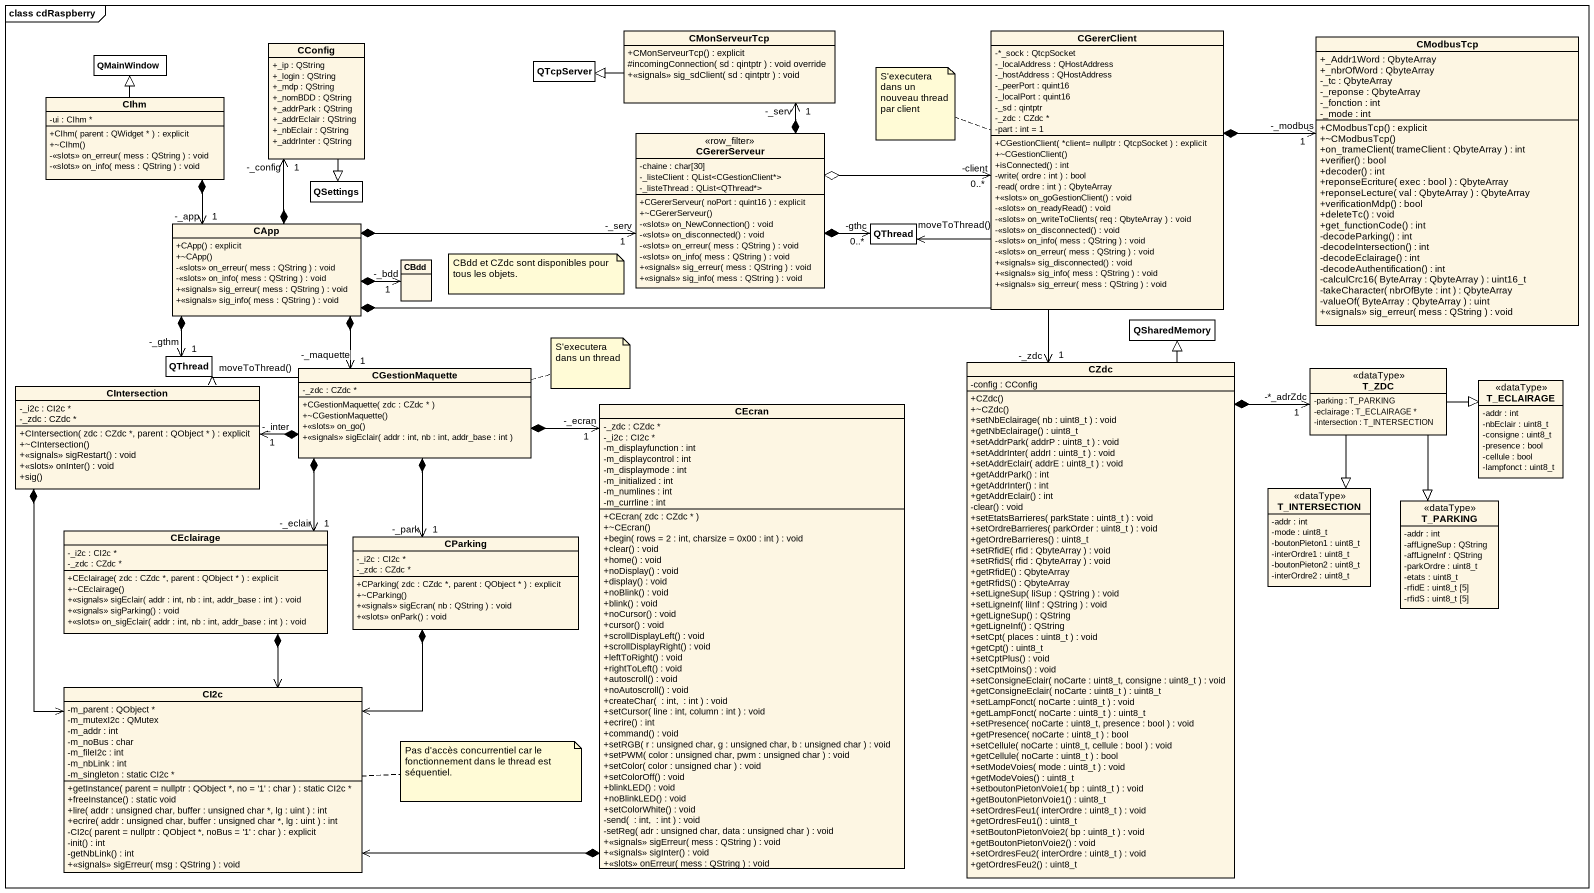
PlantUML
@startuml
mainframe class cdRaspberry
hide circle
hide empty members
skinparam classAttributeIconSize 0
class CMonServeurTcp {
  +CMonServeurTcp() : explicit
  #incomingConnection( sd : qintptr ) : void override
  +<<signals>> sig_sdClient( sd : qintptr ) : void
}
class CGererClient {
  -*_sock : QtcpSocket
  -_localAddress : QHostAddress
  -_hostAddress : QHostAddress
  -_peerPort : quint16
  -_localPort : quint16
  -_sd : qintptr
  -_zdc : CZdc *
  -part : int = 1
  +CGestionClient( *client= nullptr : QtcpSocket ) : explicit
  +~CGestionClient()
  +isConnected() : int
  -write( ordre : int ) : bool
  -read( ordre : int ) : QbyteArray
  +<<slots>> on_goGestionClient() : void
  -<<slots>> on_readyRead() : void
  -<<slots>> on_writeToClients( req : QbyteArray ) : void
  -<<slots>> on_disconnected() : void
  -<<slots>> on_info( mess : QString ) : void
  -<<slots>> on_erreur( mess : QString ) : void
  +<<signals>> sig_disconnected() : void
  +<<signals>> sig_info( mess : QString ) : void
  +<<signals>> sig_erreur( mess : QString ) : void
}
class CModbusTcp {
  +_Addr1Word : QbyteArray
  +_nbrOfWord : QbyteArray
  -_tc : QbyteArray
  -_reponse : QbyteArray
  -_fonction : int
  -_mode : int
  +CModbusTcp() : explicit
  +~CModbusTcp()
  +on_trameClient( trameClient : QbyteArray ) : int
  +verifier() : bool
  +decoder() : int
  +reponseEcriture( exec : bool ) : QbyteArray
  +reponseLecture( val : QbyteArray ) : QbyteArray
  +verificationMdp() : bool
  +deleteTc() : void
  +get_functionCode() : int
  -decodeParking() : int
  -decodeIntersection() : int
  -decodeEclairage() : int
  -decodeAuthentification() : int
  -calculCrc16( ByteArray : QbyteArray ) : uint16_t
  -takeCharacter( nbrOfByte : int ) : QbyteArray
  -valueOf( ByteArray : QbyteArray ) : uint
  +<<signals>> sig_erreur( mess : QString ) : void
}
class QMainWindow #FFFFFF
class CConfig {
  +_ip : QString
  +_login : QString
  +_mdp : QString
  +_nomBDD : QString
  +_addrPark : QString
  +_addrEclair : QString
  +_nbEclair : QString
  +_addrInter : QString
}
class QTcpServer #FFFFFF
class CIhm {
  -ui : CIhm *
  +CIhm( parent : QWidget * ) : explicit
  +~CIhm()
  -<<slots>> on_erreur( mess : QString ) : void
  -<<slots>> on_info( mess : QString ) : void
}
class CGererServeur <<row_filter>> {
  -chaine : char[30]
  -_listeClient : QList<CGestionClient*>
  -_listeThread : QList<QThread*>
  +CGererServeur( noPort : quint16 ) : explicit
  +~CGererServeur()
  -<<slots>> on_NewConnection() : void
  -<<slots>> on_disconnected() : void
  -<<slots>> on_erreur( mess : QString ) : void
  -<<slots>> on_info( mess : QString ) : void
  +<<signals>> sig_erreur( mess : QString ) : void
  +<<signals>> sig_info( mess : QString ) : void
}
class QSettings #FFFFFF
class CApp {
  +CApp() : explicit
  +~CApp()
  -<<slots>> on_erreur( mess : QString ) : void
  -<<slots>> on_info( mess : QString ) : void
  +<<signals>> sig_erreur( mess : QString ) : void
  +<<signals>> sig_info( mess : QString ) : void
}
class QThread #FFFFFF
class CBdd
class QSharedMemory #FFFFFF
class CIntersection {
  -_i2c : CI2c *
  -_zdc : CZdc *
  +CIntersection( zdc : CZdc *, parent : QObject * ) : explicit
  +~CIntersection()
  +<<signals>> sigRestart() : void
  +<<slots>> onInter() : void
  +sig()
}
class "QThread" as QThread_2 #FFFFFF
class CGestionMaquette {
  -_zdc : CZdc *
  +CGestionMaquette( zdc : CZdc * )
  +~CGestionMaquette()
  +<<slots>> on_go()
  +<<signals>> sigEclair( addr : int, nb : int, addr_base : int )
}
class CZdc {
  -config : CConfig
  +CZdc()
  +~CZdc()
  +setNbEclairage( nb : uint8_t ) : void
  +getNbEclairage() : uint8_t
  +setAddrPark( addrP : uint8_t ) : void
  +setAddrInter( addrI : uint8_t ) : void
  +setAddrEclair( addrE : uint8_t ) : void
  +getAddrPark() : int
  +getAddrInter() : int
  +getAddrEclair() : int
  -clear() : void
  +setEtatsBarrieres( parkState : uint8_t ) : void
  +setOrdreBarrieres( parkOrder : uint8_t ) : void
  +getOrdreBarrieres() : uint8_t
  +setRfidE( rfid : QbyteArray ) : void
  +setRfidS( rfid : QbyteArray ) : void
  +getRfidE() : QbyteArray
  +getRfidS() : QbyteArray
  +setLigneSup( liSup : QString ) : void
  +setLigneInf( liInf : QString ) : void
  +getLigneSup() : QString
  +getLigneInf() : QString
  +setCpt( places : uint8_t ) : void
  +getCpt() : uint8_t
  +setCptPlus() : void
  +setCptMoins() : void
  +setConsigneEclair( noCarte : uint8_t, consigne : uint8_t ) : void
  +getConsigneEclair( noCarte : uint8_t ) : uint8_t
  +setLampFonct( noCarte : uint8_t ) : void
  +getLampFonct( noCarte : uint8_t ) : uint8_t
  +setPresence( noCarte : uint8_t, presence : bool ) : void
  +getPresence( noCarte : uint8_t ) : bool
  +setCellule( noCarte : uint8_t, cellule : bool ) : void
  +getCellule( noCarte : uint8_t ) : bool
  +setModeVoies( mode : uint8_t ) : void
  +getModeVoies() : uint8_t
  +setboutonPietonVoie1( bp : uint8_t ) : void
  +getBoutonPietonVoie1() : uint8_t
  +setOrdresFeu1( interOrdre : uint8_t ) : void
  +getOrdresFeu1() : uint8_t
  +setBoutonPietonVoie2( bp : uint8_t ) : void
  +getBoutonPietonVoie2() : void
  +setOrdresFeu2( interOrdre : uint8_t ) : void
  +getOrdresFeu2() : uint8_t
}
class T_ZDC <<dataType>> {
  -parking : T_PARKING
  -eclairage : T_ECLAIRAGE *
  -intersection : T_INTERSECTION
}
class T_ECLAIRAGE <<dataType>> {
  -addr : int
  -nbEclair : uint8_t
  -consigne : uint8_t
  -presence : bool
  -cellule : bool
  -lampfonct : uint8_t
}
class CEcran {
  -_zdc : CZdc *
  -_i2c : CI2c *
  -m_displayfunction : int
  -m_displaycontrol : int
  -m_displaymode : int
  -m_initialized : int
  -m_numlines : int
  -m_currline : int
  +CEcran( zdc : CZdc * )
  +~CEcran()
  +begin( rows = 2 : int, charsize = 0x00 : int ) : void
  +clear() : void
  +home() : void
  +noDisplay() : void
  +display() : void
  +noBlink() : void
  +blink() : void
  +noCursor() : void
  +cursor() : void
  +scrollDisplayLeft() : void
  +scrollDisplayRight() : void
  +leftToRight() : void
  +rightToLeft() : void
  +autoscroll() : void
  +noAutoscroll() : void
  +createChar(  : int,  : int ) : void
  +setCursor( line : int, column : int ) : void
  +ecrire() : int
  +command() : void
  +setRGB( r : unsigned char, g : unsigned char, b : unsigned char ) : void
  +setPWM( color : unsigned char, pwm : unsigned char ) : void
  +setColor( color : unsigned char ) : void
  +setColorOff() : void
  +blinkLED() : void
  +noBlinkLED() : void
  +setColorWhite() : void
  -send(  : int,  : int ) : void
  -setReg( adr : unsigned char, data : unsigned char ) : void
  +<<signals>> sigErreur( mess : QString ) : void
  +<<signals>> sigInter() : void
  +<<slots>> onErreur( mess : QString ) : void
}
class T_INTERSECTION <<dataType>> {
  -addr : int
  -mode : uint8_t
  -boutonPieton1 : uint8_t
  -interOrdre1 : uint8_t
  -boutonPieton2 : uint8_t
  -interOrdre2 : uint8_t
}
class T_PARKING <<dataType>> {
  -addr : int
  -affLigneSup : QString
  -affLigneInf : QString
  -parkOrdre : uint8_t
  -etats : uint8_t
  -rfidE : uint8_t [5]
  -rfidS : uint8_t [5]
}
class CEclairage {
  -_i2c : CI2c *
  -_zdc : CZdc *
  +CEclairage( zdc : CZdc *, parent : QObject * ) : explicit
  +~CEclairage()
  +<<signals>> sigEclair( addr : int, nb : int, addr_base : int ) : void
  +<<signals>> sigParking() : void
  +<<slots>> on_sigEclair( addr : int, nb : int, addr_base : int ) : void
}
class CParking {
  -_i2c : CI2c *
  -_zdc : CZdc *
  +CParking( zdc : CZdc *, parent : QObject * ) : explicit
  +~CParking()
  +<<signals>> sigEcran( nb : QString ) : void
  +<<slots>> onPark() : void
}
class CI2c {
  -m_parent : QObject *
  -m_mutexI2c : QMutex
  -m_addr : int
  -m_noBus : char
  -m_fileI2c : int
  -m_nbLink : int
  -m_singleton : static CI2c *
  +getInstance( parent = nullptr : QObject *, no = '1' : char ) : static CI2c *
  +freeInstance() : static void
  +lire( addr : unsigned char, buffer : unsigned char *, lg : uint ) : int
  +ecrire( addr : unsigned char, buffer : unsigned char *, lg : uint ) : int
  -CI2c( parent = nullptr : QObject *, noBus = '1' : char ) : explicit
  -init() : int
  -getNbLink() : int
  +<<signals>> sigErreur( msg : QString ) : void
}
CMonServeurTcp -left-|> QTcpServer
CGererClient *-right-> "-_modbus\n1" CModbusTcp
CGererClient -left-> QThread : moveToThread()
CConfig --|> QSettings
CIhm -up-|> QMainWindow
CIhm *--> "-_app\n1" CApp
CGererServeur *-up-> "1\n-_serv" CMonServeurTcp
CGererServeur o-right-> "-client\n0..*" CGererClient
CGererServeur *-right-> "-gthc\n0..*" QThread
CApp *-up-> "1\n-_config" CConfig
CApp *-right-> "-_serv\n1" CGererServeur
CApp *-right-> "-_bdd\n1" CBdd
CApp *--> "-_gthm\n1" QThread_2
CApp *--> "-_maquette\n1" CGestionMaquette
CApp *-right-> "-_zdc\n1" CZdc
CIntersection *--> CI2c
CGestionMaquette *-left-> "-_inter\n1" CIntersection
CGestionMaquette -left-> QThread_2 : moveToThread()
CGestionMaquette *--> "-_ecran\n1" CEcran
CGestionMaquette *--> "-_eclair\n1" CEclairage
CGestionMaquette *--> "-_park\n1" CParking
CZdc -up-|> QSharedMemory
CZdc *-up-> "-*_adrZdc\n1" T_ZDC
T_ZDC -right-|> T_ECLAIRAGE
T_ZDC --|> T_INTERSECTION
T_ZDC --|> T_PARKING
CEcran *-left-> CI2c
CEclairage *--> CI2c
CParking *--> CI2c
note left of CGererClient
  S'executera dans un nouveau thread
  par client
end note
note as N2
  CBdd et CZdc sont disponibles pour tous les objets.
end note
note right of CGestionMaquette : S'executera dans un thread
note right of CI2c : Pas d'accès concurrentiel car le fonctionnement dans le thread est séquentiel.
@enduml
